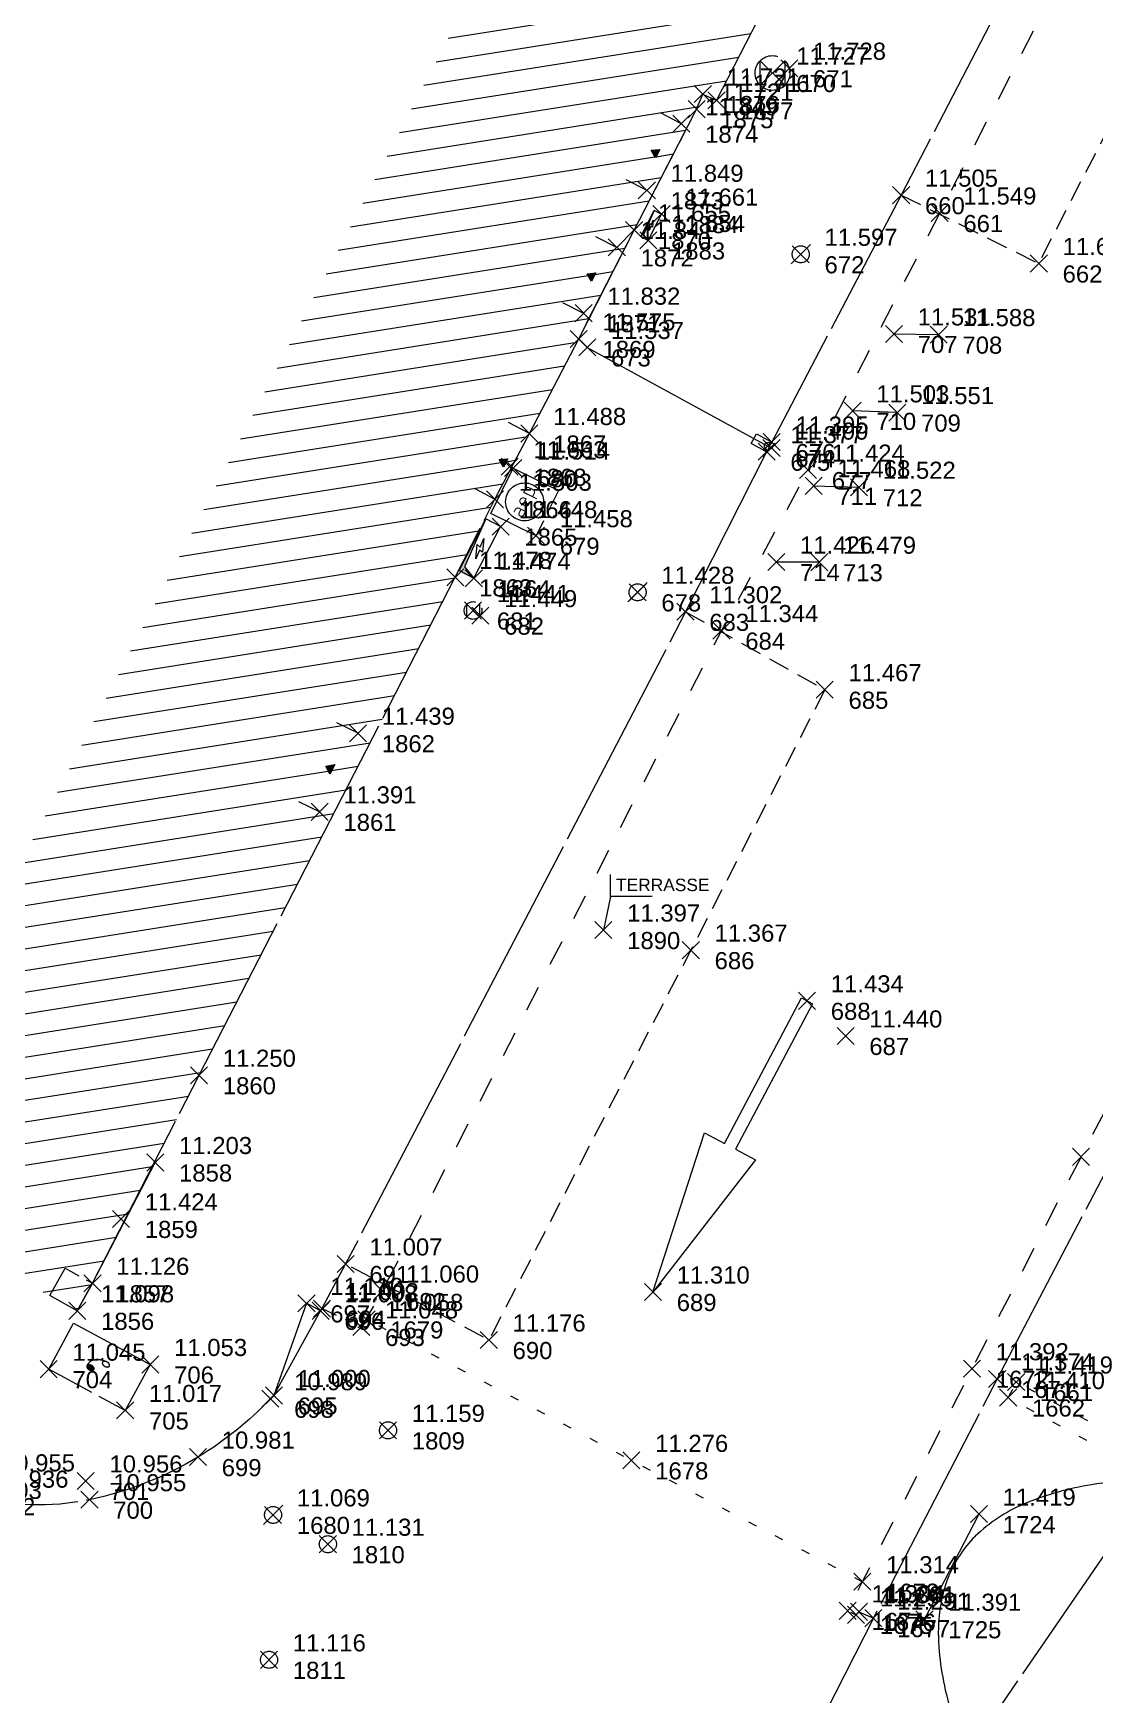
# Model space of a CAD drawing. Header units: metres. Extents: x 1223562 to 1223801, y 7191360 to 7191620.
# Drawn here: x 1223735.55 to 1223747.97, y 7191498.06 to 7191517.5 of the extents above; entities that cross this region are included whole.
import ezdxf

# ---------------------------------------------------------------- set-up
doc = ezdxf.new("R2010")
doc.units = ezdxf.units.M
doc.header["$PDMODE"] = 3
doc.header["$PDSIZE"] = 0.1
for name, pattern in [('LL_0822', [2.5, 2.5, 0]), ('LL_0824', [0.35, 0.1, -0.25]), ('LL_0829', [0.6, 0.3, -0.3]), ('Rec_Continu', [2.5, 2.5, 0]), ('RL_1103', [0.375, 0.25, -0.125]), ('RL_1105', [2.5, 2.5, 0]), ('RL_1110', [2.5, 2.5, 0]), ('Socle_Continu', [2.5, 2.5, 0]), ('YL_2901', [2.5, 2.5, 0])]:
    doc.linetypes.add(name, pattern=pattern)
for name, color, linetype, lineweight in [('BATIH_SCS', 201, 'Socle_Continu', 13), ('BATIM_SCI', 201, 'Socle_Continu', 13), ('EAUPO_SCS', 140, 'Socle_Continu', 13), ('ELECT_SCS', 1, 'Socle_Continu', 13), ('GAZFL_SCS', 40, 'Socle_Continu', 13), ('JARDI_SCS', 82, 'Socle_Continu', 13), ('MARQU_PSS', 7, 'Socle_Continu', 13), ('MOBUR_SCS', 251, 'Socle_Continu', 13), ('SIGTA_SCI', 7, 'Socle_Continu', 13), ('SIGTM_SCI', 1, 'Socle_Continu', 13), ('SIGTO_SCI', 255, 'Socle_Continu', 13), ('TELEC_SCS', 3, 'Socle_Continu', 13), ('VOIRI_SCS', 7, 'Socle_Continu', 13)]:
    doc.layers.add(name, color=color, linetype=linetype, lineweight=lineweight)
for name, color, linetype, lineweight, true_color in [('BATIM_SCS', 7, 'Socle_Continu', 13, 0xdf7fff), ('EAUPL_SCS', 5, 'Socle_Continu', 13, 0x0000ff), ('SIGTS_PSS', 7, 'Socle_Continu', 13, 0x9966cc)]:
    doc.layers.add(name, color=color, linetype=linetype, lineweight=lineweight, true_color=true_color)
doc.styles.get("Standard").update_dxf_attribs({"font": 'arial.ttf'})
doc.styles.add('Style_1', font='WINGDNG2.TTF')
doc.styles.add('Style_2', font='WINGDNG3.TTF')
doc.linetypes.add('BL_0068', pattern='A,0.508,-0.254,["}",Style_2,S=0.254,R=0,X=-0.2,Y=-0.12],0.254', length=1.016)
doc.linetypes.add('NL_0902', pattern='A,0,["U",Style_1,S=0.127,R=0,X=-0.105,Y=-0.085],1', length=1)

# ---------------------------------------------------------------- blocks, each defined once
blk = doc.blocks.new('YP_1521')
at = {"layer": 'SIGTO_SCI', "color": 7, "linetype": 'Socle_Continu'}
blk.add_point((0, 0), dxfattribs=at)
at = {"layer": 'SIGTA_SCI', "linetype": 'Socle_Continu'}
blk.add_attdef('ALT', (0.278, 0.099), '', height=0.2, dxfattribs=at)
at = {"layer": 'SIGTA_SCI', "linetype": 'Socle_Continu', "flags": 9}
blk.add_attdef('CALQUE_ALT', (1.69, -1.18), '', height=0.2, dxfattribs=at)
at = {"layer": 'SIGTM_SCI', "linetype": 'Socle_Continu'}
blk.add_attdef('MAT', (0.278, -0.223), '', height=0.2, dxfattribs=at)
at = {"layer": 'SIGTM_SCI', "linetype": 'Socle_Continu', "flags": 9}
blk.add_attdef('CALQUE_MAT', (1.69, -1.501), '', height=0.2, dxfattribs=at)
at = {"layer": 'SIGTO_SCI', "linetype": 'Socle_Continu', "flags": 9}
for tag, p in [('ID', (1.69, 0.105)), ('NATURE', (1.69, -0.216)), ('FAMILLE', (1.69, -0.538)), ('CALQUE', (1.69, -0.859)), ('PCRS', (1.69, -1.823))]:
    blk.add_attdef(tag, p, '', height=0.2, dxfattribs=at)
blk = doc.blocks.new('JP_0701')
at = {"layer": 'GAZFL_SCS', "linetype": 'Socle_Continu'}
for p, q in [((0.353, 0.353), (-0.353, -0.353)), ((-0.353, -0.353), (-0.353, 0.353)), ((-0.353, 0.353), (0.353, -0.353)), ((0.353, 0.353), (0.353, -0.353))]:
    blk.add_line(p, q, dxfattribs=at)
blk.add_circle((0, 0), 0.5, dxfattribs=at)
at = {"layer": 'GAZFL_SCS', "linetype": 'Socle_Continu', "flags": 9}
for tag, p in [('ID', (1.116, 0.579)), ('NATURE', (1.116, 0.258)), ('FAMILLE', (1.116, -0.063)), ('CALQUE', (1.116, -0.385)), ('PCRS', (1.116, -0.706))]:
    blk.add_attdef(tag, p, '', height=0.2, dxfattribs=at)
blk = doc.blocks.new('AP_0001')
at = {"layer": 'EAUPO_SCS', "linetype": 'Socle_Continu'}
blk.add_line((0.113, 0.113), (-0.113, -0.113), dxfattribs=at)
blk.add_circle((0, 0), 0.1, dxfattribs=at)
at = {"layer": 'EAUPO_SCS', "linetype": 'Socle_Continu', "flags": 9}
for tag, p in [('ID', (0.809, 0.507)), ('NATURE', (0.809, 0.186)), ('FAMILLE', (0.809, -0.135)), ('CALQUE', (0.809, -0.456)), ('PCRS', (0.809, -0.778))]:
    blk.add_attdef(tag, p, '', height=0.2, dxfattribs=at)
blk = doc.blocks.new('BP_0091')
at = {"layer": 'EAUPL_SCS', "linetype": 'Socle_Continu'}
h = blk.add_hatch(color=256, dxfattribs=at)
h.dxf.hatch_style = 1
h.paths.add_polyline_path([(0.094, 0), (0.906, 0, 0.388383)])
blk.add_line((0.906, 0), (0.094, 0), dxfattribs=at)
at = {"layer": 'EAUPL_SCS', "linetype": 'Socle_Continu', "flags": 128}
blk.add_lwpolyline([(0, 0), (0, 0.505), (1, 0.505), (1, 0)], close=True, dxfattribs=at)
at = {"layer": 'EAUPL_SCS', "linetype": 'Socle_Continu'}
blk.add_arc((0.5, -0.444), 0.602, 47.5494, 132.4506, dxfattribs=at)
at = {"layer": 'EAUPL_SCS', "linetype": 'Socle_Continu', "flags": 9}
for tag, p in [('ID', (1.448, 0.909)), ('NATURE', (1.448, 0.587)), ('CALQUE', (1.448, -0.055)), ('FAMILLE', (1.448, 0.266)), ('PCRS', (1.448, -0.377))]:
    blk.add_attdef(tag, p, '', height=0.2, dxfattribs=at)
blk = doc.blocks.new('AP_0003')
at = {"layer": 'EAUPO_SCS', "linetype": 'Socle_Continu', "flags": 128}
blk.add_lwpolyline([(-0.001, 1), (0.999, 1.001), (1, 0.001), (0, 0)], close=True, dxfattribs=at)
at = {"layer": 'EAUPO_SCS', "linetype": 'Socle_Continu', "const_width": 0.0215, "flags": 128}
for points in [[(0.282, 0.597, -0.408207), (0.338, 0.54), (0.338, 0.403), (0.258, 0.403, -1.002527), (0.258, 0.5)], [(0.564, 0.403), (0.484, 0.403, -0.408864), (0.435, 0.452), (0.435, 0.533, -0.99952), (0.564, 0.533), (0.564, 0.5), (0.435, 0.5)], [(0.661, 0.307), (0.661, 0.597), (0.734, 0.597, -0.410969), (0.79, 0.54), (0.79, 0.46, -0.406349), (0.734, 0.403), (0.661, 0.403)]]:
    blk.add_lwpolyline(points, format="xyb", dxfattribs=at)
for points in [[(0.225, 0.597), (0.282, 0.597)], [(0.338, 0.5), (0.258, 0.5)]]:
    blk.add_lwpolyline(points, dxfattribs=at)
at = {"layer": 'EAUPO_SCS', "linetype": 'Socle_Continu'}
blk.add_circle((0.5, 0.5), 0.375, dxfattribs=at)
at = {"layer": 'EAUPO_SCS', "linetype": 'Socle_Continu', "flags": 9}
for tag, p in [('ID', (1.446, 1.029)), ('NATURE', (1.446, 0.708)), ('FAMILLE', (1.446, 0.386)), ('CALQUE', (1.446, 0.065)), ('PCRS', (1.446, -0.256)), ('TYPE', (1.446, -0.577))]:
    blk.add_attdef(tag, p, '', height=0.2, dxfattribs=at)
blk = doc.blocks.new('MP_2578')
at = {"layer": 'MARQU_PSS', "linetype": 'Rec_Continu'}
blk.add_lwpolyline([(0.5, -0.0875), (0.5, -0.0188), (0, -0.0188), (0, 0.0187), (0.5, 0.0187), (0.5, 0.0875), (1, 0)], close=True, dxfattribs=at)
at = {"layer": 'MARQU_PSS', "linetype": 'Rec_Continu', "flags": 9}
for tag, p in [('ID', (0.4486, -0.465)), ('NATURE', (0.4486, -0.7863)), ('FAMILLE', (0.4486, -1.1075)), ('CALQUE', (0.4486, -1.4288)), ('PCRS', (0.4486, -1.7501))]:
    blk.add_attdef(tag, p, '', height=0.2, dxfattribs=at)
blk = doc.blocks.new('LP_0842')
at = {"layer": 'VOIRI_SCS', "linetype": 'Socle_Continu', "flags": 128}
blk.add_lwpolyline([(1, 0), (1, 0.5), (0, 0)], dxfattribs=at)
at = {"layer": 'VOIRI_SCS', "linetype": 'Socle_Continu', "flags": 9}
for tag, p in [('ID', (1.488, 0.614)), ('NATURE', (1.488, 0.292)), ('FAMILLE', (1.488, -0.029)), ('CALQUE', (1.488, -0.35)), ('PCRS', (1.488, -0.672))]:
    blk.add_attdef(tag, p, '', height=0.2, dxfattribs=at)
blk = doc.blocks.new('TP_1203')
at = {"layer": 'JARDI_SCS', "linetype": 'Socle_Continu'}
for points in [[(0.3171, 0.1998, 0.007667), (0.3097, 0.2185, 0.026874), (0.2793, 0.282, 0.047786), (0.2363, 0.3458, 0.023985), (0.2196, 0.3641, 0.040407), (0.1879, 0.391, 0.05708), (0.1498, 0.4122, 0.021505), (0.1343, 0.4178, 0.075257), (0.0789, 0.4262, 0.004647), (0.0754, 0.4262, 0.067031), (0.0113, 0.4161, 0.025669), (-0.025, 0.4032, 0.024468), (-0.0582, 0.3875, 0.036292), (-0.1329, 0.3405)], [(-0.0204, 0.3686, 0.026081), (-0.1467, 0.3752, 0.000498), (-0.1491, 0.3752, 0.000061), (-0.1493, 0.3752, 0.039737), (-0.2542, 0.3668, 0.05935), (-0.3324, 0.3448, 0.002412), (-0.3355, 0.3435, 0.092506), (-0.393, 0.3053, 0.000753), (-0.3933, 0.305, 0.098491), (-0.4244, 0.2585, 0.011844), (-0.4269, 0.2521, 0.083514), (-0.4371, 0.1912, 0.009601), (-0.437, 0.184, 0.062383), (-0.4234, 0.101, 0.027233), (-0.3998, 0.0339, 0.012932), (-0.386, 0.003)], [(0.3734, -0.1657, 0.034341), (0.42, -0.0853, 0.016386), (0.4306, -0.0619, 0.033024), (0.4472, -0.0128, 0.065516), (0.4552, 0.0476, 0.004498), (0.4551, 0.0518, 0.088708), (0.4437, 0.1085, 0.001985), (0.4432, 0.1097, 0.087204), (0.4129, 0.1572, 0.010127), (0.4065, 0.1639, 0.060799), (0.3628, 0.1981, 0.037701), (0.3113, 0.2242, 0.012492), (0.2934, 0.231, 0.034867), (0.2046, 0.2561)], [(-0.4141, 0.0593, 0.030688), (-0.4401, -0.0515, 0.042762), (-0.4476, -0.1391, 0.002681), (-0.4475, -0.1447, 0.068057), (-0.4366, -0.2203, 0.027564), (-0.4302, -0.2384, 0.0661), (-0.4071, -0.2783, 0.02929), (-0.3949, -0.292, 0.071575), (-0.3592, -0.3187, 0.024959), (-0.3395, -0.3281, 0.055555), (-0.2929, -0.3415, 0.042997), (-0.2266, -0.3473, 0.011964), (-0.2081, -0.3468, 0.03671), (-0.1048, -0.3345)], [(0.064, -0.3627, 0.004702), (0.0762, -0.3679, 0.029397), (0.1549, -0.3952, 0.053456), (0.231, -0.4084, 0.017025), (0.2434, -0.4088, 0.067312), (0.292, -0.4022, 0.029038), (0.3048, -0.3978, 0.085197), (0.3382, -0.3767, 0.008842), (0.3415, -0.3736, 0.097758), (0.3694, -0.3319, 0.000163), (0.3695, -0.3318, 0.072483), (0.3857, -0.2677, 0.026786), (0.3883, -0.2187, 0.018833), (0.387, -0.1842, 0.02958), (0.3734, -0.0814)], [(-0.2735, -0.3064, 0.039486), (-0.23, -0.3798, 0.04359), (-0.1978, -0.4182, 0.016585), (-0.1839, -0.4312, 0.081902), (-0.1391, -0.4591, 0.006579), (-0.1351, -0.4607, 0.089308), (-0.0921, -0.4684, 0.016983), (-0.0837, -0.4681, 0.078527), (-0.037, -0.4569, 0.013117), (-0.0296, -0.4536, 0.063228), (0.0271, -0.4171, 0.02257), (0.0606, -0.3865, 0.018838), (0.0864, -0.3587, 0.027877), (0.1484, -0.2782)]]:
    blk.add_lwpolyline(points, format="xyb", dxfattribs=at)
at = {"layer": 'JARDI_SCS', "linetype": 'Socle_Continu', "flags": 9}
for tag, p in [('ID', (0.8891, 0.2461)), ('NATURE', (0.8891, -0.0752)), ('FAMILLE', (0.8891, -0.3964)), ('CALQUE', (0.8891, -0.7177)), ('PCRS', (0.8891, -1.039))]:
    blk.add_attdef(tag, p, '', height=0.2, dxfattribs=at)
blk = doc.blocks.new('LP_0843')
at = {"layer": 'VOIRI_SCS', "linetype": 'Socle_Continu'}
blk.add_circle((0, 0), 0.1, dxfattribs=at)
at = {"layer": 'VOIRI_SCS', "linetype": 'Socle_Continu', "flags": 9}
for tag, p in [('ID', (0.829, 0.061)), ('NATURE', (0.829, -0.26)), ('FAMILLE', (0.829, -0.582)), ('CALQUE', (0.829, -0.903)), ('PCRS', (0.829, -1.224))]:
    blk.add_attdef(tag, p, '', height=0.2, dxfattribs=at)
blk = doc.blocks.new('RP_1126')
at = {"layer": 'BATIM_SCS', "linetype": 'Socle_Continu', "flags": 128}
blk.add_lwpolyline([(0, 0), (0, 1), (1, 1), (1, 0)], close=True, dxfattribs=at)
at = {"layer": 'BATIM_SCS', "linetype": 'Socle_Continu', "flags": 9}
for tag, p in [('ID', (1.409, 0.991)), ('NATURE', (1.409, 0.67)), ('FAMILLE', (1.409, 0.349)), ('CALQUE', (1.409, 0.028)), ('PCRS', (1.409, -0.294))]:
    blk.add_attdef(tag, p, '', height=0.2, dxfattribs=at)
blk = doc.blocks.new('RP_1121')
at = {"layer": 'BATIM_SCS', "linetype": 'Socle_Continu'}
blk.add_hatch(color=256, dxfattribs=at).paths.add_polyline_path([(0.438, 0.086), (0.5, 0.172), (0.563, 0.086)])
for p, q in [((0, 0.276), (0, 0)), ((1, -0.001), (1, 0.275)), ((0.438, 0.086), (0.5, 0.172)), ((0.563, 0.086), (0.438, 0.086)), ((0.5, 0.172), (0.563, 0.086))]:
    blk.add_line(p, q, dxfattribs=at)
at = {"layer": 'BATIM_SCS', "linetype": 'Socle_Continu', "flags": 9}
for tag, p in [('ID', (1.431, 0.651)), ('NATURE', (1.431, 0.33)), ('FAMILLE', (1.431, 0.008)), ('CALQUE', (1.431, -0.313)), ('PCRS', (1.431, -0.634))]:
    blk.add_attdef(tag, p, '', height=0.2, dxfattribs=at)
blk = doc.blocks.new('FP_0406')
at = {"layer": 'ELECT_SCS', "linetype": 'Socle_Continu'}
blk.add_hatch(color=256, dxfattribs=at).paths.add_polyline_path([(0, 0), (0, 0.286), (1, 0.286), (0.1, 0.229)])
at = {"layer": 'ELECT_SCS', "linetype": 'Socle_Continu', "flags": 128}
blk.add_lwpolyline([(0, 0.286), (0, 0), (1, 0), (1, 0.286)], close=True, dxfattribs=at)
at = {"layer": 'ELECT_SCS', "linetype": 'Socle_Continu'}
blk.add_lwpolyline([(0, 0), (0, 0.286), (1, 0.286), (0.1, 0.229)], close=True, dxfattribs=at)
at = {"layer": 'ELECT_SCS', "linetype": 'Socle_Continu', "flags": 128}
blk.add_lwpolyline([(0.689, 0.161), (0.466, 0.074), (0.473, 0.136), (0.314, 0.12), (0.54, 0.215), (0.526, 0.147), (0.689, 0.161)], dxfattribs=at)
at = {"layer": 'ELECT_SCS', "linetype": 'Socle_Continu', "flags": 9}
for tag, p in [('ID', (1.244, 0.678)), ('NATURE', (1.244, 0.357)), ('FAMILLE', (1.244, 0.035)), ('CALQUE', (1.244, -0.286)), ('PCRS', (1.244, -0.607))]:
    blk.add_attdef(tag, p, '', height=0.2, dxfattribs=at)
blk = doc.blocks.new('*U65')
at = {"layer": 'BATIM_SCI', "linetype": 'Socle_Continu'}
blk.add_line((0.114, 0.54), (0, 0), dxfattribs=at)
at = {"layer": 'BATIM_SCI', "linetype": 'Socle_Continu', "flags": 128}
blk.add_lwpolyline([(0.787, 0.54), (0.114, 0.54), (0.114, 0.897)], dxfattribs=at)
at = {"layer": 'BATIM_SCI', "linetype": 'Socle_Continu'}
blk.add_point((0, 0), dxfattribs=at)
blk.add_attdef('TXT', (0.203, 0.627), '', height=0.2, dxfattribs=at)
at = {"layer": 'BATIM_SCI', "linetype": 'Socle_Continu', "flags": 9}
for tag, p in [('ID', (1.967, 0.144)), ('NATURE', (1.967, -0.177)), ('FAMILLE', (1.967, -0.499)), ('CALQUE', (1.967, -0.82)), ('PCRS', (1.967, -1.141))]:
    blk.add_attdef(tag, p, '', height=0.2, dxfattribs=at)
blk = doc.blocks.new('IP_0645')
at = {"layer": 'TELEC_SCS', "linetype": 'Socle_Continu'}
h = blk.add_hatch(color=256, dxfattribs=at)
edge = h.paths.add_edge_path()
edge.add_ellipse((0.552, 0.603), major_axis=(-0.0325, 0.0325), ratio=1, start_angle=-134.959, end_angle=45.041, ccw=False)
edge.add_ellipse((0.552, 0.603), major_axis=(0.0325, 0.0325), ratio=1, start_angle=135.041, end_angle=315.041, ccw=False)
h = blk.add_hatch(color=256, dxfattribs=at)
edge = h.paths.add_edge_path()
edge.add_ellipse((0.414, 0.404), major_axis=(0.0324, 0.0324), ratio=1, start_angle=-44.959, end_angle=135.041, ccw=False)
edge.add_ellipse((0.414, 0.404), major_axis=(0.0324, 0.0324), ratio=1, start_angle=135.041, end_angle=315.041, ccw=False)
at = {"layer": 'TELEC_SCS', "linetype": 'Socle_Continu', "flags": 128}
blk.add_lwpolyline([(0, 1), (1, 1), (1, 0), (0, 0)], close=True, dxfattribs=at)
at = {"layer": 'TELEC_SCS', "linetype": 'Socle_Continu'}
for points in [[(0.47, 0.622, 0.070816), (0.429, 0.592, 0.035655), (0.413, 0.573, 0.098491)], [(0.55, 0.649, 0.060394), (0.492, 0.633, 0.025244), (0.47, 0.622, 0.098491)], [(0.598, 0.603, 0.098311), (0.594, 0.621, 0.098491), (0.584, 0.636, 0.098491), (0.57, 0.646, 0.098491), (0.552, 0.649, 0.098491), (0.534, 0.646, 0.098491), (0.52, 0.636, 0.098491), (0.51, 0.621, 0.098491), (0.506, 0.603, 0.000179), (0.506, 0.603, 0.098491)], [(0.506, 0.603, 0.098311), (0.51, 0.586, 0.098491), (0.52, 0.571, 0.098491), (0.534, 0.561, 0.098491), (0.552, 0.557, 0.098491), (0.57, 0.561, 0.098491), (0.584, 0.571, 0.098491), (0.594, 0.586, 0.098491), (0.598, 0.603, 0.000179), (0.598, 0.603, 0.098491)], [(0.378, 0.5, 0.062521), (0.367, 0.41, 0.003745), (0.367, 0.404, 0.098491)], [(0.46, 0.404, 0.098311), (0.457, 0.422, 0.098491), (0.447, 0.437, 0.098491), (0.432, 0.447, 0.098491), (0.414, 0.45, 0.098491), (0.397, 0.447, 0.098491), (0.382, 0.437, 0.098491), (0.372, 0.422, 0.098491), (0.369, 0.404, 0.000179), (0.369, 0.404, 0.098491)], [(0.369, 0.404, 0.098311), (0.372, 0.387, 0.098491), (0.382, 0.372, 0.098491), (0.397, 0.362, 0.098491), (0.414, 0.359, 0.098491), (0.432, 0.362, 0.098491), (0.447, 0.372, 0.098491), (0.457, 0.387, 0.098491), (0.46, 0.404, 0.000179), (0.46, 0.404, 0.098491)], [(0.413, 0.573, 0.059478), (0.388, 0.529, 0.035459), (0.378, 0.5, 0.098491)]]:
    blk.add_lwpolyline(points, format="xyb", dxfattribs=at)
at = {"layer": 'TELEC_SCS', "linetype": 'Socle_Continu', "flags": 9}
for tag, p in [('ID', (1.139, 0.951)), ('NATURE', (1.139, 0.63)), ('FAMILLE', (1.139, 0.309)), ('CALQUE', (1.139, -0.012)), ('PCRS', (1.139, -0.334))]:
    blk.add_attdef(tag, p, '', height=0.2, dxfattribs=at)

msp = doc.modelspace()

# ---------------------------------------------------------------- hatches: boundary and pattern name
at = {"layer": 'BATIH_SCS', "linetype": 'Socle_Continu'}
h = msp.add_hatch(dxfattribs=at)
h.set_pattern_fill('RL_1107', color=256, angle=324, pattern_type=2)
h.set_pattern_definition([(9, (0, 0), (-0.03910861626, 0.246922085149), [])])
h.paths.add_polyline_path([(1223752.918, 7191534.909), (1223752.916, 7191534.91), (1223752.881, 7191534.826), (1223752.765, 7191534.597), (1223752.631, 7191534.377), (1223752.445, 7191534.114), (1223752.242, 7191533.865), (1223752.357, 7191533.805), (1223751.494, 7191532.151), (1223751.423, 7191532.188), (1223751.032, 7191531.436), (1223751.032, 7191531.435), (1223750.753, 7191530.898), (1223750.357, 7191530.139), (1223750.428, 7191530.102), (1223750.076, 7191529.428), (1223750.005, 7191529.465), (1223748.932, 7191527.403), (1223749.003, 7191527.366), (1223748.591, 7191526.584), (1223748.71, 7191526.516), (1223748.074, 7191525.294), (1223747.954, 7191525.354), (1223747.59, 7191524.66), (1223747.643, 7191524.633), (1223747.41, 7191524.178), (1223746.787, 7191523.012), (1223743.546, 7191516.711), (1223743.386, 7191516.785), (1223743.313, 7191516.608), (1223742.583, 7191515.194), (1223741.934, 7191513.92), (1223741.357, 7191512.813), (1223740.955, 7191512.044), (1223740.491, 7191511.13), (1223737.493, 7191505.304), (1223736.247, 7191502.87), (1223736.069, 7191502.548), (1223733.443, 7191503.998), (1223750.149, 7191536.237), (1223752.18, 7191538.293), (1223752.391, 7191538.087), (1223752.47, 7191538.155), (1223752.735, 7191537.889), (1223753.322, 7191535.71), (1223753.201, 7191535.342), (1223753.106, 7191535.368), (1223753.075, 7191535.301)])
h.paths.add_polyline_path([(1223742.882, 7191516.137), (1223742.832, 7191516.039), (1223742.78, 7191516.128)], flags=16)
h.paths.add_polyline_path([(1223742.133, 7191514.692), (1223742.085, 7191514.596), (1223742.032, 7191514.683)], flags=16)
h.paths.add_polyline_path([(1223747.061, 7191523.708), (1223746.983, 7191523.563), (1223746.94, 7191523.695), (1223746.927, 7191523.671)], flags=16)
h.paths.add_polyline_path([(1223741.105, 7191512.517), (1223741.055, 7191512.421), (1223741.003, 7191512.509)], flags=16)
h.paths.add_polyline_path([(1223739.079, 7191508.941), (1223739.023, 7191508.826), (1223738.974, 7191508.922)], flags=16)
h.paths.add_polyline_path([(1223749.331, 7191528.444), (1223749.343, 7191528.502), (1223749.357, 7191528.516), (1223749.339, 7191528.482), (1223749.331, 7191528.444), (1223749.359, 7191528.429), (1223749.377, 7191528.441), (1223749.403, 7191528.492), (1223749.43, 7191528.52), (1223749.458, 7191528.506), (1223749.446, 7191528.448), (1223749.433, 7191528.434), (1223749.45, 7191528.467), (1223749.458, 7191528.506), (1223749.43, 7191528.52), (1223749.403, 7191528.492), (1223749.368, 7191528.425)], flags=16)
h.paths.add_polyline_path([(1223750.754, 7191531.175), (1223750.766, 7191531.233), (1223750.78, 7191531.247), (1223750.762, 7191531.213), (1223750.754, 7191531.175), (1223750.782, 7191531.16), (1223750.8, 7191531.172), (1223750.826, 7191531.223), (1223750.853, 7191531.251), (1223750.881, 7191531.237), (1223750.869, 7191531.179), (1223750.856, 7191531.165), (1223750.873, 7191531.198), (1223750.881, 7191531.237), (1223750.853, 7191531.251), (1223750.826, 7191531.223), (1223750.791, 7191531.155)], flags=16)
h.paths.add_polyline_path([(1223752.9, 7191535.101), (1223752.904, 7191535.142), (1223752.913, 7191535.153), (1223752.903, 7191535.128), (1223752.9, 7191535.101), (1223752.914, 7191535.096), (1223752.92, 7191535.093), (1223752.932, 7191535.102), (1223752.947, 7191535.139), (1223752.963, 7191535.161), (1223752.97, 7191535.158), (1223752.984, 7191535.153), (1223752.979, 7191535.112), (1223752.971, 7191535.101), (1223752.981, 7191535.126), (1223752.984, 7191535.153), (1223752.963, 7191535.161), (1223752.947, 7191535.139), (1223752.927, 7191535.09)], flags=16)

# ---------------------------------------------------------------- linework, layer by layer
at = {"layer": 'BATIM_SCS', "linetype": 'RL_1105', "flags": 128}
msp.add_lwpolyline([(1223736.069, 7191502.548), (1223736.247, 7191502.87), (1223737.493, 7191505.304), (1223740.491, 7191511.13), (1223740.955, 7191512.044), (1223741.357, 7191512.813), (1223741.934, 7191513.92), (1223742.583, 7191515.194), (1223743.313, 7191516.608), (1223743.386, 7191516.785), (1223743.546, 7191516.711), (1223746.787, 7191523.012), (1223747.41, 7191524.178), (1223747.643, 7191524.633)], dxfattribs=at)
at = {"layer": 'BATIM_SCS', "linetype": 'RL_1103', "flags": 128}
for points in [[(1223745.707, 7191515.602), (1223747.317, 7191514.802), (1223751.194, 7191522.329), (1223749.616, 7191523.147)], [(1223743.184, 7191510.727), (1223744.813, 7191509.815), (1223743.246, 7191506.768), (1223740.883, 7191502.206), (1223739.208, 7191503.096)]]:
    msp.add_lwpolyline(points, dxfattribs=at)
at = {"layer": 'BATIM_SCS', "linetype": 'RL_1110', "flags": 128}
for points in [[(1223741.934, 7191513.92), (1223742.583, 7191515.194), (1223743.313, 7191516.608)], [(1223740.955, 7191512.044), (1223741.357, 7191512.813)], [(1223736.247, 7191502.87), (1223736.981, 7191504.283)]]:
    msp.add_lwpolyline(points, dxfattribs=at)
at = {"layer": 'EAUPL_SCS', "linetype": 'BL_0068', "flags": 128}
msp.add_lwpolyline([(1223742.034, 7191513.82), (1223744.19, 7191512.642)], dxfattribs=at)
at = {"layer": 'MOBUR_SCS', "linetype": 'NL_0902', "flags": 128}
for points in [[(1223745.622, 7191513.978), (1223746.145, 7191513.97)], [(1223745.661, 7191513.058), (1223745.138, 7191513.078)], [(1223744.682, 7191512.201), (1223745.213, 7191512.184)], [(1223744.748, 7191511.307), (1223744.245, 7191511.309)], [(1223746.616, 7191500.169), (1223745.979, 7191498.939)]]:
    msp.add_lwpolyline(points, dxfattribs=at)
at = {"layer": 'SIGTS_PSS', "linetype": 'YL_2901', "flags": 128}
msp.add_lwpolyline([(1223754.624, 7191615.542), (1223774.768, 7191564.41), (1223759.899, 7191516.921), (1223739.481, 7191487.157), (1223712.27, 7191430.488), (1223666.985, 7191365.329), (1223604.313, 7191397.356), (1223562.746, 7191366.34)], dxfattribs=at)
at = {"layer": 'VOIRI_SCS', "linetype": 'LL_0829', "flags": 128}
msp.add_lwpolyline([(1223752.475, 7191604.343), (1223752.751, 7191604.461), (1223754.36, 7191600.152), (1223756.06, 7191595.661), (1223757.142, 7191592.616), (1223757.927, 7191590.51), (1223759.083, 7191587.643), (1223762.406, 7191579.414), (1223762.908, 7191578.157), (1223764.002, 7191575.443), (1223765.787, 7191571.039), (1223767.498, 7191566.83), (1223767.926, 7191565.747), (1223768.066, 7191565.37), (1223769.643, 7191561.476), (1223769.815, 7191561.017), (1223769.425, 7191560.247), (1223766.949, 7191555.533), (1223764.97, 7191551.709), (1223762.659, 7191547.281), (1223762.626, 7191547.283), (1223761.802, 7191545.64), (1223760.524, 7191543.187), (1223758.17, 7191538.723), (1223756.846, 7191536.066), (1223754.37, 7191531.312), (1223750.366, 7191523.521), (1223750.044, 7191522.952), (1223746.156, 7191515.393), (1223744.617, 7191512.385), (1223743.605, 7191510.507), (1223739.637, 7191502.779), (1223739.391, 7191502.359), (1223738.931, 7191502.573)], dxfattribs=at)
msp.add_lwpolyline([(1223773.531, 7191506.827, -0.005775), (1223771.08, 7191512.627, -0.005427), (1223768.901, 7191518.127, 0.00064), (1223766.56, 7191524.203), (1223765.874, 7191526.009), (1223765.747, 7191526.285), (1223765.673, 7191526.414), (1223765.61, 7191526.502), (1223765.585, 7191526.534), (1223765.483, 7191526.641), (1223765.368, 7191526.739), (1223765.119, 7191526.913), (1223764.612, 7191527.211), (1223764.017, 7191527.483), (1223763.269, 7191527.824, 0.089115), (1223761.86, 7191528.036, 0.157897), (1223760.257, 7191527.465, 0.109364), (1223759.133, 7191526.126), (1223755.556, 7191519.257), (1223753.176, 7191514.7), (1223752.223, 7191512.822), (1223751.117, 7191510.699), (1223747.81, 7191504.349), (1223746.535, 7191501.87), (1223745.252, 7191499.378), (1223745.082, 7191499.037), (1223745.178, 7191498.99), (1223745.212, 7191499.026), (1223745.381, 7191498.952)], format="xyb", dxfattribs=at)
at = {"layer": 'VOIRI_SCS', "linetype": 'LL_0822', "flags": 128}
for points in [[(1223749.635, 7191523.18), (1223745.707, 7191515.602), (1223744.193, 7191512.713)], [(1223744.133, 7191512.6), (1223743.184, 7191510.727), (1223739.208, 7191503.096), (1223738.931, 7191502.573), (1223738.915, 7191502.548)], [(1223751.417, 7191510.567), (1223748.088, 7191504.157), (1223746.83, 7191501.751), (1223745.381, 7191498.952), (1223742.086, 7191492.466), (1223738.867, 7191486.237)], [(1223738.369, 7191501.557), (1223738.915, 7191502.548)], [(1223738.369, 7191501.557), (1223738.327, 7191501.519)]]:
    msp.add_lwpolyline(points, dxfattribs=at)
at = {"layer": 'VOIRI_SCS', "linetype": 'LL_0824', "flags": 128}
msp.add_lwpolyline([(1223745.252, 7191499.378), (1223742.551, 7191500.798), (1223739.452, 7191502.447)], dxfattribs=at)
msp.add_lwpolyline([(1223752.126, 7191501.714), (1223751.941, 7191501.809), (1223750.809, 7191499.672), (1223747.052, 7191501.715), (1223746.958, 7191501.533), (1223750.885, 7191499.392)], close=True, dxfattribs=at)
at = {"layer": 'VOIRI_SCS', "linetype": 'LL_0822', "flags": 128}
msp.add_lwpolyline([(1223738.327, 7191501.519, -0.06755), (1223737.48, 7191500.836, -0.084832), (1223736.211, 7191500.338, -0.117893), (1223734.833, 7191500.379)], format="xyb", dxfattribs=at)

# ---------------------------------------------------------------- block references
at = {"layer": 'BATIM_SCI', "linetype": 'Socle_Continu', "xscale": 0.7265672, "yscale": 0.7265672, "zscale": 0.7265672}
msp.add_blockref('*U65', (1223742.223, 7191507.003), dxfattribs=at).add_auto_attribs({'TXT': 'TERRASSE'})
at = {"layer": 'BATIM_SCS', "linetype": 'Socle_Continu'}
for p, xscale, rotation in [((1223742.731, 7191515.659), 0.8778060005226367, 62.54478294348328), ((1223741.991, 7191514.221), 0.861387113574524, 63.17951279079212), ((1223740.955, 7191512.044), 0.8674308191185058, 62.40024292567897), ((1223738.904, 7191508.386), 1.023527576812603, 63.93807266366885)]:
    msp.add_blockref('RP_1121', p, dxfattribs=dict(at, xscale=xscale, rotation=rotation))
at = {"layer": 'BATIM_SCS', "color": 201, "linetype": 'Socle_Continu', "xscale": 0.3675647816750543, "yscale": 0.3675647816750543, "rotation": 61.09583055384971}
msp.add_blockref('RP_1126', (1223736.069, 7191502.548), dxfattribs=at)
at = {"layer": 'EAUPL_SCS', "linetype": 'Socle_Continu', "xscale": 0.127881972776791, "yscale": 0.4038, "rotation": 61.84001409672629}
msp.add_blockref('BP_0091', (1223744.133, 7191512.6), dxfattribs=at)
at = {"layer": 'EAUPO_SCS', "linetype": 'Socle_Continu'}
for p in [(1223744.532, 7191514.91), (1223742.623, 7191510.955), (1223738.359, 7191500.16)]:
    msp.add_blockref('AP_0001', p, dxfattribs=at)
at = {"layer": 'EAUPO_SCS', "linetype": 'Socle_Continu', "xscale": 0.5912431310946387, "yscale": 0.5912431310946387, "rotation": 63.66689586680973}
msp.add_blockref('AP_0003', (1223741.435, 7191511.617), dxfattribs=at)
at = {"layer": 'ELECT_SCS', "linetype": 'Socle_Continu'}
for p, xscale, yscale, rotation in [((1223742.748, 7191515.072), 0.3447059588194012, 0.3447059588194012, 63.20971554568346), ((1223740.707, 7191511.119), 0.6810441621371531, 0.6810441621371531, 62.66909411148056)]:
    msp.add_blockref('FP_0406', p, dxfattribs=dict(at, xscale=xscale, yscale=yscale, rotation=rotation))
at = {"layer": 'GAZFL_SCS', "linetype": 'Socle_Continu'}
for p, xscale, yscale in [((1223744.201, 7191517.031), 0.4070779517650558, 0.4070779517650558), ((1223740.699, 7191510.742), 0.2069785442354631, 0.2069785442354631)]:
    msp.add_blockref('JP_0701', p, dxfattribs=dict(at, xscale=xscale, yscale=yscale))
at = {"layer": 'JARDI_SCS', "linetype": 'Socle_Continu', "xscale": 9.798289198680562, "yscale": 9.798289198680562}
msp.add_blockref('TP_1203', (1223750.424, 7191496.918), dxfattribs=at)
at = {"layer": 'MARQU_PSS', "linetype": 'Socle_Continu', "xscale": 3.854628013139263, "yscale": 3.854628013139263, "rotation": 242.1297551450712}
msp.add_blockref('MP_2578', (1223744.605, 7191506.175), dxfattribs=at)
at = {"layer": 'SIGTO_SCI', "linetype": 'Socle_Continu'}
for p, values in [((1223744.201, 7191517.031), {'ALT': '11.727', 'MAT': '670'}), ((1223744.397, 7191517.087), {'ALT': '11.728', 'MAT': '671'}), ((1223743.386, 7191516.785), {'ALT': '11.721', 'MAT': '1876'}), ((1223743.546, 7191516.711), {'ALT': '11.711', 'MAT': '1877'}), ((1223743.135, 7191516.438), {'ALT': '11.849', 'MAT': '1874'}), ((1223743.313, 7191516.608), {'ALT': '11.721', 'MAT': '1875'}), ((1223742.731, 7191515.659), {'ALT': '11.849', 'MAT': '1873'}), ((1223745.707, 7191515.602), {'ALT': '11.505', 'MAT': '660'}), ((1223742.903, 7191515.38), {'ALT': '11.661', 'MAT': '1884'}), ((1223746.156, 7191515.393), {'ALT': '11.549', 'MAT': '661'}), ((1223742.583, 7191515.194), {'ALT': '11.655', 'MAT': '1870'}), ((1223742.748, 7191515.072), {'ALT': '11.654', 'MAT': '1883'}), ((1223742.38, 7191514.99), {'ALT': '11.841', 'MAT': '1872'}), ((1223744.532, 7191514.91), {'ALT': '11.597', 'MAT': '672'}), ((1223747.317, 7191514.802), {'ALT': '11.654', 'MAT': '662'}), ((1223741.991, 7191514.221), {'ALT': '11.832', 'MAT': '1871'}), ((1223741.934, 7191513.92), {'ALT': '11.575', 'MAT': '1869'}), ((1223745.622, 7191513.978), {'ALT': '11.531', 'MAT': '707'}), ((1223746.145, 7191513.97), {'ALT': '11.588', 'MAT': '708'}), ((1223742.034, 7191513.82), {'ALT': '11.537', 'MAT': '673'}), ((1223745.138, 7191513.078), {'ALT': '11.503', 'MAT': '710'}), ((1223745.661, 7191513.058), {'ALT': '11.551', 'MAT': '709'}), ((1223741.357, 7191512.813), {'ALT': '11.488', 'MAT': '1867'}), ((1223744.133, 7191512.6), {'ALT': '11.377', 'MAT': '675'}), ((1223744.19, 7191512.642), {'ALT': '11.400', 'MAT': '674'}), ((1223744.193, 7191512.713), {'ALT': '11.395', 'MAT': '676'}), ((1223741.127, 7191512.424), {'ALT': '11.663', 'MAT': '1868'}), ((1223741.168, 7191512.409), {'ALT': '11.514', 'MAT': '680'}), ((1223744.617, 7191512.385), {'ALT': '11.424', 'MAT': '677'}), ((1223744.682, 7191512.201), {'ALT': '11.468', 'MAT': '711'}), ((1223745.213, 7191512.184), {'ALT': '11.522', 'MAT': '712'}), ((1223740.955, 7191512.044), {'ALT': '11.503', 'MAT': '1866'}), ((1223741.02, 7191511.724), {'ALT': '11.448', 'MAT': '1865'}), ((1223741.435, 7191511.617), {'ALT': '11.458', 'MAT': '679'}), ((1223744.245, 7191511.309), {'ALT': '11.426', 'MAT': '714'}), ((1223744.748, 7191511.307), {'ALT': '11.479', 'MAT': '713'}), ((1223740.491, 7191511.13), {'ALT': '11.478', 'MAT': '1863'}), ((1223740.707, 7191511.119), {'ALT': '11.474', 'MAT': '1864'}), ((1223742.623, 7191510.955), {'ALT': '11.428', 'MAT': '678'}), ((1223740.699, 7191510.742), {'ALT': '11.441', 'MAT': '681'}), ((1223740.784, 7191510.682), {'ALT': '11.449', 'MAT': '682'}), ((1223743.184, 7191510.727), {'ALT': '11.302', 'MAT': '683'}), ((1223743.605, 7191510.507), {'ALT': '11.344', 'MAT': '684'}), ((1223744.813, 7191509.815), {'ALT': '11.467', 'MAT': '685'}), ((1223739.353, 7191509.306), {'ALT': '11.439', 'MAT': '1862'}), ((1223738.904, 7191508.386), {'ALT': '11.391', 'MAT': '1861'}), ((1223742.223, 7191507.003), {'ALT': '11.397', 'MAT': '1890'}), ((1223743.246, 7191506.768), {'ALT': '11.367', 'MAT': '686'}), ((1223744.605, 7191506.175), {'ALT': '11.434', 'MAT': '688'}), ((1223745.056, 7191505.764), {'ALT': '11.440', 'MAT': '687'}), ((1223737.493, 7191505.304), {'ALT': '11.250', 'MAT': '1860'}), ((1223736.981, 7191504.283), {'ALT': '11.203', 'MAT': '1858'}), ((1223747.81, 7191504.349), {'ALT': '11.463', 'MAT': '1670'}), ((1223736.58, 7191503.623), {'ALT': '11.424', 'MAT': '1859'}), ((1223739.208, 7191503.096), {'ALT': '11.007', 'MAT': '691'}), ((1223736.247, 7191502.87), {'ALT': '11.126', 'MAT': '1857'}), ((1223738.75, 7191502.635), {'ALT': '11.110', 'MAT': '697'}), ((1223739.637, 7191502.779), {'ALT': '11.060', 'MAT': '692'}), ((1223742.803, 7191502.768), {'ALT': '11.310', 'MAT': '689'}), ((1223736.069, 7191502.548), {'ALT': '11.098', 'MAT': '1856'}), ((1223738.915, 7191502.548), {'ALT': '11.008', 'MAT': '696'}), ((1223738.931, 7191502.573), {'ALT': '11.002', 'MAT': '694'}), ((1223739.452, 7191502.447), {'ALT': '11.058', 'MAT': '1679'}), ((1223739.391, 7191502.359), {'ALT': '11.048', 'MAT': '693'}), ((1223740.883, 7191502.206), {'ALT': '11.176', 'MAT': '690'}), ((1223735.734, 7191501.865), {'ALT': '11.045', 'MAT': '704'}), ((1223736.923, 7191501.92), {'ALT': '11.053', 'MAT': '706'}), ((1223746.535, 7191501.87), {'ALT': '11.392', 'MAT': '1672'}), ((1223746.83, 7191501.751), {'ALT': '11.374', 'MAT': '1671'}), ((1223747.052, 7191501.715), {'ALT': '11.419', 'MAT': '1661'}), ((1223738.327, 7191501.519), {'ALT': '10.989', 'MAT': '698'}), ((1223738.369, 7191501.557), {'ALT': '11.000', 'MAT': '695'}), ((1223746.958, 7191501.533), {'ALT': '11.410', 'MAT': '1662'}), ((1223736.629, 7191501.382), {'ALT': '11.017', 'MAT': '705'}), ((1223739.704, 7191501.149), {'ALT': '11.159', 'MAT': '1809'}), ((1223737.48, 7191500.836), {'ALT': '10.981', 'MAT': '699'}), ((1223742.551, 7191500.798), {'ALT': '11.276', 'MAT': '1678'}), ((1223734.909, 7191500.57), {'ALT': '10.955', 'MAT': '703'}), ((1223736.167, 7191500.557), {'ALT': '10.956', 'MAT': '701'}), ((1223734.833, 7191500.379), {'ALT': '10.936', 'MAT': '702'}), ((1223736.211, 7191500.338), {'ALT': '10.955', 'MAT': '700'}), ((1223738.359, 7191500.16), {'ALT': '11.069', 'MAT': '1680'}), ((1223746.616, 7191500.169), {'ALT': '11.419', 'MAT': '1724'}), ((1223739, 7191499.817), {'ALT': '11.131', 'MAT': '1810'}), ((1223745.252, 7191499.378), {'ALT': '11.314', 'MAT': '1673'}), ((1223745.082, 7191499.037), {'ALT': '11.304', 'MAT': '1674'}), ((1223745.178, 7191498.99), {'ALT': '11.295', 'MAT': '1675'}), ((1223745.212, 7191499.026), {'ALT': '11.301', 'MAT': '1676'}), ((1223745.381, 7191498.952), {'ALT': '11.291', 'MAT': '1677'}), ((1223745.979, 7191498.939), {'ALT': '11.391', 'MAT': '1725'}), ((1223738.312, 7191498.464), {'ALT': '11.116', 'MAT': '1811'})]:
    msp.add_blockref('YP_1521', p, dxfattribs=at).add_auto_attribs(values)
at = {"layer": 'TELEC_SCS', "linetype": 'Socle_Continu', "xscale": 1.0174, "yscale": 0.6131, "rotation": 331.6061369915694}
msp.add_blockref('IP_0645', (1223735.734, 7191501.865), dxfattribs=at)
at = {"layer": 'VOIRI_SCS', "linetype": 'Socle_Continu', "xscale": 1.1312, "yscale": 0.372713704982171, "zscale": 2.000000000849363, "rotation": 61.13615254613842}
msp.add_blockref('LP_0842', (1223738.369, 7191501.557), dxfattribs=at)
at = {"layer": 'VOIRI_SCS', "linetype": 'Socle_Continu'}
for p in [(1223739.704, 7191501.149), (1223739, 7191499.817), (1223738.312, 7191498.464)]:
    msp.add_blockref('LP_0843', p, dxfattribs=at)

doc.saveas('drawing.dxf')
